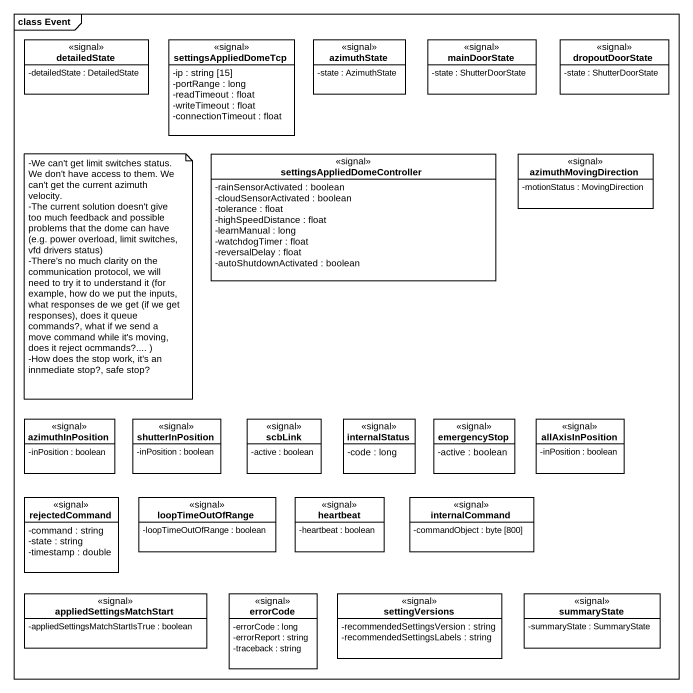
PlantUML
@startuml
mainframe class Event
hide circle
hide empty members
skinparam classAttributeIconSize 0
class detailedState <<signal>> {
  -detailedState : DetailedState
}
class settingsAppliedDomeTcp <<signal>> {
  -ip : string [15]
  -portRange : long
  -readTimeout : float
  -writeTimeout : float
  -connectionTimeout : float
}
class azimuthState <<signal>> {
  -state : AzimuthState
}
class mainDoorState <<signal>> {
  -state : ShutterDoorState
}
class dropoutDoorState <<signal>> {
  -state : ShutterDoorState
}
class "settingsAppliedDomeController" as settingsAppliedDomeControlle <<signal>> {
  -rainSensorActivated : boolean
  -cloudSensorActivated : boolean
  -tolerance : float
  -highSpeedDistance : float
  -learnManual : long
  -watchdogTimer : float
  -reversalDelay : float
  -autoShutdownActivated : boolean
}
class azimuthMovingDirection <<signal>> {
  -motionStatus : MovingDirection
}
class azimuthInPosition <<signal>> {
  -inPosition : boolean
}
class shutterInPosition <<signal>> {
  -inPosition : boolean
}
class scbLink <<signal>> {
  -active : boolean
}
class internalStatus <<signal>> {
  -code : long
}
class emergencyStop <<signal>> {
  -active : boolean
}
class allAxisInPosition <<signal>> {
  -inPosition : boolean
}
class rejectedCommand <<signal>> {
  -command : string
  -state : string
  -timestamp : double
}
class loopTimeOutOfRange <<signal>> {
  -loopTimeOutOfRange : boolean
}
class heartbeat <<signal>> {
  -heartbeat : boolean
}
class internalCommand <<signal>> {
  -commandObject : byte [800]
}
class appliedSettingsMatchStart <<signal>> {
  -appliedSettingsMatchStartIsTrue : boolean
}
class errorCode <<signal>> {
  -errorCode : long
  -errorReport : string
  -traceback : string
}
class settingVersions <<signal>> {
  -recommendedSettingsVersion : string
  -recommendedSettingsLabels : string
}
class summaryState <<signal>> {
  -summaryState : SummaryState
}
note as N1
  -We can't get limit switches status. We don't have access to them. We can't get the current azimuth velocity.
  -The current solution doesn't give too much feedback and possible problems that the dome can have (e.g. power overload, limit switches, vfd drivers status)
  -There's no much clarity on the communication protocol, we will need to try it to understand it (for example, how do we put the inputs, what responses de we get (if we get responses), does it queue commands?, what if we send a move command while it's moving, does it reject ocmmands?.... )
  -How does the stop work, it's an innmediate stop?, safe stop?
end note
@enduml
